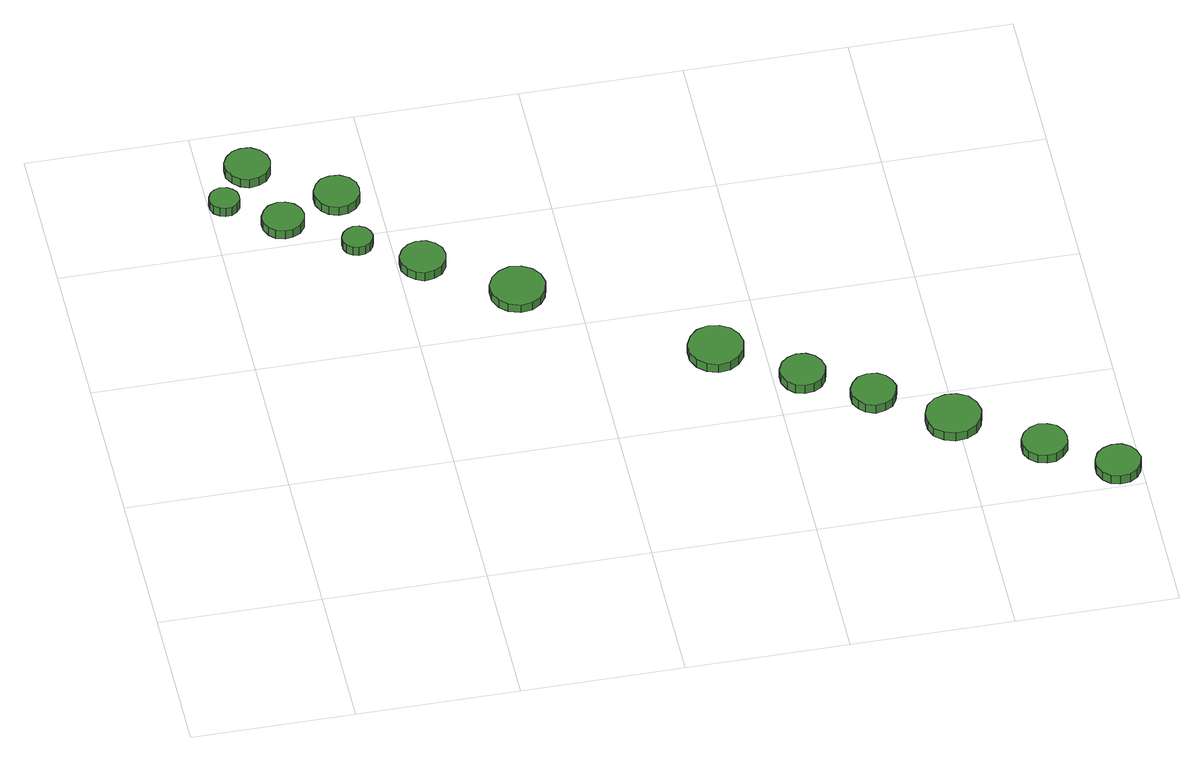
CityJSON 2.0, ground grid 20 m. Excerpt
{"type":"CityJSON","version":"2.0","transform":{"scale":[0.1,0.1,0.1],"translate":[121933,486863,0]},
"CityObjects":{
"tree1":{"type":"SolitaryVegetationObject","attributes":{"function":"something"},"geometry":[{"type":"MultiSurface","lod":"1","boundaries":[[[0,1,2,3,4,5,6,7,8,9,10,11,12,13,14]],[[15,16,17,18,19,20,21,22,23,24,25,26,27,28,29]],[[0,29,28,1]],[[1,28,27,2]],[[2,27,26,3]],[[3,26,25,4]],[[4,25,24,5]],[[5,24,23,6]],[[6,23,22,7]],[[7,22,21,8]],[[8,21,20,9]],[[9,20,19,10]],[[10,19,18,11]],[[11,18,17,12]],[[12,17,16,13]],[[13,16,15,14]],[[14,15,29,0]]]}]},
"tree2":{"type":"SolitaryVegetationObject","attributes":{"function":"something"},"geometry":[{"type":"MultiSurface","lod":"1","boundaries":[[[30,31,32,33,34,35,36,37,38,39,40,41,42,43,44]],[[45,46,47,48,49,50,51,52,53,54,55,56,57,58,59]],[[30,59,58,31]],[[31,58,57,32]],[[32,57,56,33]],[[33,56,55,34]],[[34,55,54,35]],[[35,54,53,36]],[[36,53,52,37]],[[37,52,51,38]],[[38,51,50,39]],[[39,50,49,40]],[[40,49,48,41]],[[41,48,47,42]],[[42,47,46,43]],[[43,46,45,44]],[[44,45,59,30]]]}]},
"tree3":{"type":"SolitaryVegetationObject","attributes":{"function":"something"},"geometry":[{"type":"MultiSurface","lod":"1","boundaries":[[[60,61,62,63,64,65,66,67,68,69,70,71,72,73,74]],[[75,76,77,78,79,80,81,82,83,84,85,86,87,88,89]],[[60,89,88,61]],[[61,88,87,62]],[[62,87,86,63]],[[63,86,85,64]],[[64,85,84,65]],[[65,84,83,66]],[[66,83,82,67]],[[67,82,81,68]],[[68,81,80,69]],[[69,80,79,70]],[[70,79,78,71]],[[71,78,77,72]],[[72,77,76,73]],[[73,76,75,74]],[[74,75,89,60]]]}]},
"tree4":{"type":"SolitaryVegetationObject","attributes":{"function":"something"},"geometry":[{"type":"MultiSurface","lod":"1","boundaries":[[[90,91,92,93,94,95,96,97,98,99,100,101,102,103,104]],[[105,106,107,108,109,110,111,112,113,114,115,116,117,118,119]],[[90,119,118,91]],[[91,118,117,92]],[[92,117,116,93]],[[93,116,115,94]],[[94,115,114,95]],[[95,114,113,96]],[[96,113,112,97]],[[97,112,111,98]],[[98,111,110,99]],[[99,110,109,100]],[[100,109,108,101]],[[101,108,107,102]],[[102,107,106,103]],[[103,106,105,104]],[[104,105,119,90]]]}]},
"tree5":{"type":"SolitaryVegetationObject","attributes":{"function":"something"},"geometry":[{"type":"MultiSurface","lod":"1","boundaries":[[[120,121,122,123,124,125,126,127,128,129,130,131,132,133,134]],[[135,136,137,138,139,140,141,142,143,144,145,146,147,148,149]],[[120,149,148,121]],[[121,148,147,122]],[[122,147,146,123]],[[123,146,145,124]],[[124,145,144,125]],[[125,144,143,126]],[[126,143,142,127]],[[127,142,141,128]],[[128,141,140,129]],[[129,140,139,130]],[[130,139,138,131]],[[131,138,137,132]],[[132,137,136,133]],[[133,136,135,134]],[[134,135,149,120]]]}]},
"tree6":{"type":"SolitaryVegetationObject","attributes":{"function":"something"},"geometry":[{"type":"MultiSurface","lod":"1","boundaries":[[[150,151,152,153,154,155,156,157,158,159,160,161,162,163,164]],[[165,166,167,168,169,170,171,172,173,174,175,176,177,178,179]],[[150,179,178,151]],[[151,178,177,152]],[[152,177,176,153]],[[153,176,175,154]],[[154,175,174,155]],[[155,174,173,156]],[[156,173,172,157]],[[157,172,171,158]],[[158,171,170,159]],[[159,170,169,160]],[[160,169,168,161]],[[161,168,167,162]],[[162,167,166,163]],[[163,166,165,164]],[[164,165,179,150]]]}]},
"tree7":{"type":"SolitaryVegetationObject","attributes":{"function":"something"},"geometry":[{"type":"MultiSurface","lod":"1","boundaries":[[[180,181,182,183,184,185,186,187,188,189,190,191,192,193,194]],[[195,196,197,198,199,200,201,202,203,204,205,206,207,208,209]],[[180,209,208,181]],[[181,208,207,182]],[[182,207,206,183]],[[183,206,205,184]],[[184,205,204,185]],[[185,204,203,186]],[[186,203,202,187]],[[187,202,201,188]],[[188,201,200,189]],[[189,200,199,190]],[[190,199,198,191]],[[191,198,197,192]],[[192,197,196,193]],[[193,196,195,194]],[[194,195,209,180]]]}]},
"tree8":{"type":"SolitaryVegetationObject","attributes":{"function":"something"},"geometry":[{"type":"MultiSurface","lod":"1","boundaries":[[[210,211,212,213,214,215,216,217,218,219,220,221,222,223,224]],[[225,226,227,228,229,230,231,232,233,234,235,236,237,238,239]],[[210,239,238,211]],[[211,238,237,212]],[[212,237,236,213]],[[213,236,235,214]],[[214,235,234,215]],[[215,234,233,216]],[[216,233,232,217]],[[217,232,231,218]],[[218,231,230,219]],[[219,230,229,220]],[[220,229,228,221]],[[221,228,227,222]],[[222,227,226,223]],[[223,226,225,224]],[[224,225,239,210]]]}]},
"tree9":{"type":"SolitaryVegetationObject","attributes":{"function":"something"},"geometry":[{"type":"MultiSurface","lod":"1","boundaries":[[[240,241,242,243,244,245,246,247,248,249,250,251,252,253,254]],[[255,256,257,258,259,260,261,262,263,264,265,266,267,268,269]],[[240,269,268,241]],[[241,268,267,242]],[[242,267,266,243]],[[243,266,265,244]],[[244,265,264,245]],[[245,264,263,246]],[[246,263,262,247]],[[247,262,261,248]],[[248,261,260,249]],[[249,260,259,250]],[[250,259,258,251]],[[251,258,257,252]],[[252,257,256,253]],[[253,256,255,254]],[[254,255,269,240]]]}]},
"tree10":{"type":"SolitaryVegetationObject","attributes":{"function":"something"},"geometry":[{"type":"MultiSurface","lod":"1","boundaries":[[[270,271,272,273,274,275,276,277,278,279,280,281,282,283,284]],[[285,286,287,288,289,290,291,292,293,294,295,296,297,298,299]],[[270,299,298,271]],[[271,298,297,272]],[[272,297,296,273]],[[273,296,295,274]],[[274,295,294,275]],[[275,294,293,276]],[[276,293,292,277]],[[277,292,291,278]],[[278,291,290,279]],[[279,290,289,280]],[[280,289,288,281]],[[281,288,287,282]],[[282,287,286,283]],[[283,286,285,284]],[[284,285,299,270]]]}]},
"tree11":{"type":"SolitaryVegetationObject","attributes":{"function":"something"},"geometry":[{"type":"MultiSurface","lod":"1","boundaries":[[[300,301,302,303,304,305,306,307,308,309,310,311,312,313,314]],[[315,316,317,318,319,320,321,322,323,324,325,326,327,328,329]],[[300,329,328,301]],[[301,328,327,302]],[[302,327,326,303]],[[303,326,325,304]],[[304,325,324,305]],[[305,324,323,306]],[[306,323,322,307]],[[307,322,321,308]],[[308,321,320,309]],[[309,320,319,310]],[[310,319,318,311]],[[311,318,317,312]],[[312,317,316,313]],[[313,316,315,314]],[[314,315,329,300]]]}]},
"tree12":{"type":"SolitaryVegetationObject","attributes":{"function":"something"},"geometry":[{"type":"MultiSurface","lod":"1","boundaries":[[[330,331,332,333,334,335,336,337,338,339,340,341,342,343,344]],[[345,346,347,348,349,350,351,352,353,354,355,356,357,358,359]],[[330,359,358,331]],[[331,358,357,332]],[[332,357,356,333]],[[333,356,355,334]],[[334,355,354,335]],[[335,354,353,336]],[[336,353,352,337]],[[337,352,351,338]],[[338,351,350,339]],[[339,350,349,340]],[[340,349,348,341]],[[341,348,347,342]],[[342,347,346,343]],[[343,346,345,344]],[[344,345,359,330]]]}]},
"tree13":{"type":"SolitaryVegetationObject","attributes":{"function":"something"},"geometry":[{"type":"MultiSurface","lod":"1","boundaries":[[[360,361,362,363,364,365,366,367,368,369,370,371,372,373,374]],[[375,376,377,378,379,380,381,382,383,384,385,386,387,388,389]],[[360,389,388,361]],[[361,388,387,362]],[[362,387,386,363]],[[363,386,385,364]],[[364,385,384,365]],[[365,384,383,366]],[[366,383,382,367]],[[367,382,381,368]],[[368,381,380,369]],[[369,380,379,370]],[[370,379,378,371]],[[371,378,377,372]],[[372,377,376,373]],[[373,376,375,374]],[[374,375,389,360]]]}]}
},
"vertices":[
[37,681,23],[36,688,23],[31,694,23],[25,698,23],[17,699,23],[10,697,23],[4,692,23],[1,685,23],[1,677,23],[4,670,23],[10,665,23],[17,663,23],[25,663,23],[31,667,23],[36,673,23],[36,673,10],[31,667,10],[25,663,10],[17,663,10],[10,665,10],[4,670,10],[1,677,10],[1,685,10],[4,692,10],[10,697,10],[17,699,10],[25,698,10],[31,694,10],[36,688,10],[37,681,10],
[107,637,22],[105,647,22],[98,656,22],[89,661,22],[79,662,22],[68,659,22],[61,652,22],[56,642,22],[56,632,22],[61,622,22],[68,615,22],[79,612,22],[89,613,22],[98,618,22],[105,627,22],[105,627,9],[98,618,9],[89,613,9],[79,612,9],[68,615,9],[61,622,9],[56,632,9],[56,642,9],[61,652,9],[68,659,9],[79,662,9],[89,661,9],[98,656,9],[105,647,9],[107,637,9],
[85,733,23],[83,744,23],[76,753,23],[66,759,23],[54,760,23],[44,757,23],[35,749,23],[30,739,23],[30,727,23],[35,717,23],[44,709,23],[54,705,23],[66,707,23],[76,712,23],[83,722,23],[83,722,10],[76,712,10],[66,707,10],[54,705,10],[44,709,10],[35,717,10],[30,727,10],[30,739,10],[35,749,10],[44,757,10],[54,760,10],[66,759,10],[76,753,10],[83,744,10],[85,733,10],
[180,585,22],[178,593,22],[174,599,22],[167,603,22],[159,604,22],[152,601,22],[146,596,22],[143,589,22],[143,581,22],[146,574,22],[152,569,22],[159,567,22],[167,568,22],[174,572,22],[178,578,22],[178,578,9],[174,572,9],[167,568,9],[159,567,9],[152,569,9],[146,574,9],[143,581,9],[143,589,9],[146,596,9],[152,601,9],[159,604,9],[167,603,9],[174,599,9],[178,593,9],[180,585,9],
[180,667,22],[178,678,22],[171,687,22],[161,693,22],[149,694,22],[138,691,22],[130,683,22],[125,672,22],[125,661,22],[130,650,22],[138,643,22],[149,639,22],[161,640,22],[171,646,22],[178,655,22],[178,655,9],[171,646,9],[161,640,9],[149,639,9],[138,643,9],[130,650,9],[125,661,9],[125,672,9],[130,683,9],[138,691,9],[149,694,9],[161,693,9],[171,687,9],[178,678,9],[180,667,9],
[258,536,23],[256,547,23],[249,556,23],[239,562,23],[227,563,23],[217,560,23],[208,552,23],[203,542,23],[203,530,23],[208,520,23],[217,512,23],[227,508,23],[239,510,23],[249,515,23],[256,525,23],[256,525,10],[249,515,10],[239,510,10],[227,508,10],[217,512,10],[208,520,10],[203,530,10],[203,542,10],[208,552,10],[217,560,10],[227,563,10],[239,562,10],[249,556,10],[256,547,10],[258,536,10],
[365,465,23],[362,479,23],[354,490,23],[342,497,23],[328,499,23],[314,494,23],[304,485,23],[298,472,23],[298,458,23],[304,445,23],[314,436,23],[328,431,23],[342,433,23],[354,440,23],[362,451,23],[362,451,11],[354,440,11],[342,433,11],[328,431,11],[314,436,11],[304,445,11],[298,458,11],[298,472,11],[304,485,11],[314,494,11],[328,499,11],[342,497,11],[354,490,11],[362,479,11],[365,465,11],
[576,320,22],[573,334,22],[565,345,22],[553,352,22],[539,354,22],[525,350,22],[515,340,22],[509,327,22],[509,313,22],[515,300,22],[525,291,22],[539,286,22],[553,288,22],[565,295,22],[573,306,22],[573,306,9],[565,295,9],[553,288,9],[539,286,9],[525,291,9],[515,300,9],[509,313,9],[509,327,9],[515,340,9],[525,350,9],[539,354,9],[553,352,9],[565,345,9],[573,334,9],[576,320,9],
[663,258,22],[660,270,22],[654,279,22],[644,285,22],[632,286,22],[621,282,22],[613,275,22],[608,264,22],[608,253,22],[613,242,22],[621,234,22],[632,231,22],[644,232,22],[654,238,22],[660,247,22],[660,247,9],[654,238,9],[644,232,9],[632,231,9],[621,234,9],[613,242,9],[608,253,9],[608,264,9],[613,275,9],[621,282,9],[632,286,9],[644,285,9],[654,279,9],[660,270,9],[663,258,9],
[739,209,22],[736,220,22],[730,229,22],[720,235,22],[708,236,22],[697,233,22],[689,225,22],[684,215,22],[684,203,22],[689,193,22],[697,185,22],[708,181,22],[720,183,22],[730,188,22],[736,198,22],[736,198,9],[730,188,9],[720,183,9],[708,181,9],[697,185,9],[689,193,9],[684,203,9],[684,215,9],[689,225,9],[697,233,9],[708,236,9],[720,235,9],[730,229,9],[736,220,9],[739,209,9],
[830,149,22],[827,163,22],[819,175,22],[806,182,22],[792,183,22],[779,179,22],[768,169,22],[763,156,22],[763,142,22],[768,129,22],[779,120,22],[792,116,22],[806,117,22],[819,124,22],[827,136,22],[827,136,9],[819,124,9],[806,117,9],[792,116,9],[779,120,9],[768,129,9],[763,142,9],[763,156,9],[768,169,9],[779,179,9],[792,183,9],[806,182,9],[819,175,9],[827,163,9],[830,149,9],
[921,84,22],[919,95,22],[912,105,22],[902,110,22],[891,112,22],[880,108,22],[871,100,22],[866,90,22],[866,78,22],[871,68,22],[880,60,22],[891,57,22],[902,58,22],[912,64,22],[919,73,22],[919,73,9],[912,64,9],[902,58,9],[891,57,9],[880,60,9],[871,68,9],[866,78,9],[866,90,9],[871,100,9],[880,108,9],[891,112,9],[902,110,9],[912,105,9],[919,95,9],[921,84,9],
[1000,31,23],[997,43,23],[991,52,23],[981,58,23],[969,59,23],[958,55,23],[950,48,23],[945,37,23],[945,26,23],[950,15,23],[958,7,23],[969,4,23],[981,5,23],[991,11,23],[997,20,23],[997,20,10],[991,11,10],[981,5,10],[969,4,10],[958,7,10],[950,15,10],[945,26,10],[945,37,10],[950,48,10],[958,55,10],[969,59,10],[981,58,10],[991,52,10],[997,43,10],[1000,31,10]
]}
